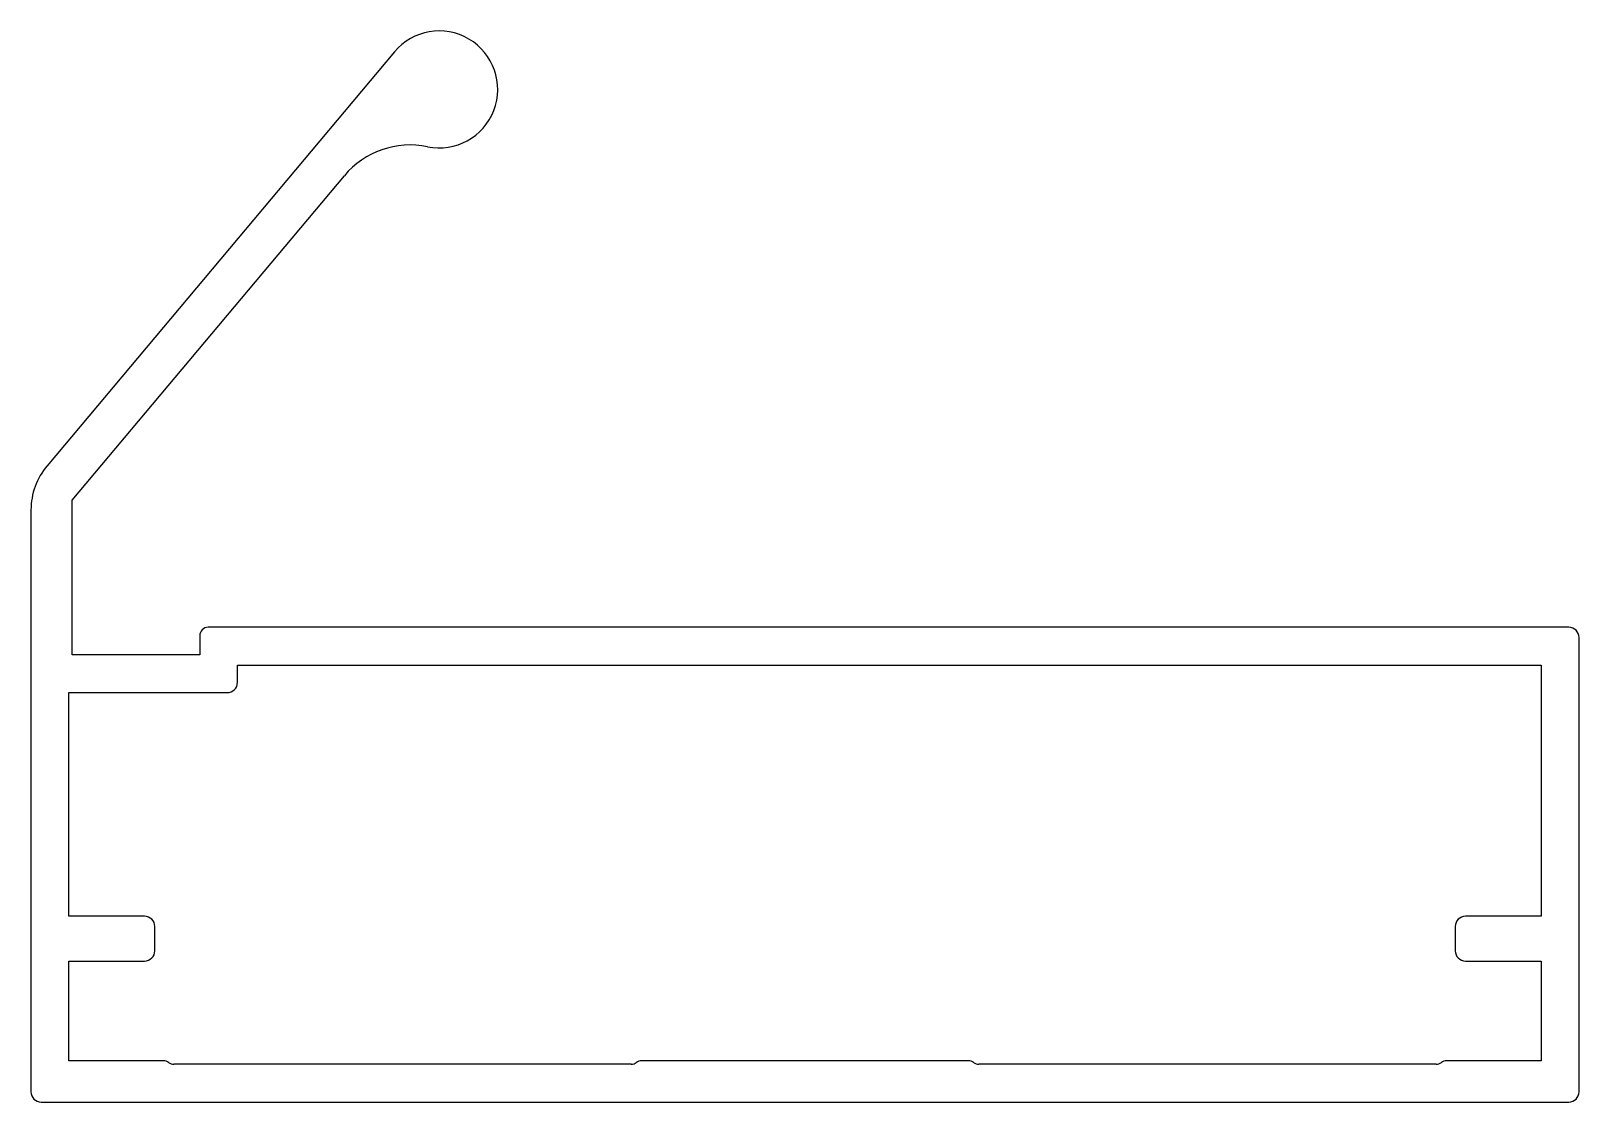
# Model space of a CAD drawing. Extents: x 817.5 to 862.5, y 638.7 to 669.9.
import ezdxf

# ---------------------------------------------------------------- set-up
doc = ezdxf.new("R2010")
doc.units = 0
doc.layers.get('0').update_dxf_attribs({"linetype": 'CONTINUOUS'})

msp = doc.modelspace()

# ---------------------------------------------------------------- linework, layer by layer
for p, q in [((828.048, 669.247), (817.951, 657.214)), ((818.683, 656.219), (826.593, 665.647)), ((818.683, 651.719), (818.683, 656.219)), ((817.483, 655.928), (817.483, 639.017)), ((862.183, 652.519), (822.637, 652.519)), ((822.387, 652.269), (822.387, 651.719)), ((862.483, 639.017), (862.483, 652.219)), ((822.387, 651.719), (818.683, 651.719)), ((823.487, 651.419), (861.383, 651.419)), ((823.487, 650.919), (823.487, 651.419)), ((861.383, 651.419), (861.383, 644.117)), ((818.583, 650.619), (823.187, 650.619)), ((818.583, 644.117), (818.583, 650.619)), ((820.783, 644.117), (818.583, 644.117)), ((861.383, 644.117), (859.183, 644.117)), ((821.083, 643.117), (821.083, 643.817)), ((858.883, 643.817), (858.883, 643.117)), ((818.583, 639.917), (818.583, 642.817)), ((818.583, 642.817), (820.783, 642.817)), ((859.183, 642.817), (861.383, 642.817)), ((861.383, 642.817), (861.383, 639.917)), ((821.333, 639.917), (818.583, 639.917)), ((844.733, 639.917), (835.233, 639.917)), ((861.383, 639.917), (858.633, 639.917)), ((834.933, 639.817), (821.633, 639.817)), ((858.333, 639.817), (845.033, 639.817)), ((817.783, 638.717), (862.183, 638.717))]:
    msp.add_line(p, q)
for centre, radius, start, end in [((829.35, 668.155), 1.7, 258.4369, 140), ((828.508, 664.04), 2.5, 78.4369, 140), ((819.483, 655.928), 2, 140, 180), ((822.637, 652.269), 0.25, 90, 180), ((862.183, 652.219), 0.3, 0, 90), ((823.187, 650.919), 0.3, 270, 0), ((820.783, 643.817), 0.3, 0, 90), ((859.183, 643.817), 0.3, 90, 180), ((820.783, 643.117), 0.3, 270, 0), ((859.183, 643.117), 0.3, 180, 270), ((821.333, 639.667), 0.25, 53.1301, 90), ((835.233, 639.667), 0.25, 90, 126.8699), ((844.733, 639.667), 0.25, 53.1301, 90), ((858.633, 639.667), 0.25, 90, 126.8699), ((821.633, 640.067), 0.25, 233.1301, 270), ((834.933, 640.067), 0.25, 270, 306.8699), ((845.033, 640.067), 0.25, 233.1301, 270), ((858.333, 640.067), 0.25, 270, 306.8699), ((817.783, 639.017), 0.3, 180, 270), ((862.183, 639.017), 0.3, 270, 0)]:
    msp.add_arc(centre, radius, start, end)

doc.saveas('drawing.dxf')
